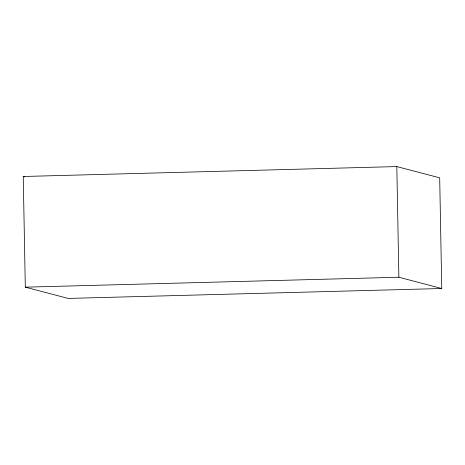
<?xml version="1.0" encoding="UTF-8"?>
<svg xmlns="http://www.w3.org/2000/svg" width="465" height="465" viewBox="0 0 465 465"><rect width="100%" height="100%" fill="white"/><g stroke="black" fill="none" stroke-linecap="round" stroke-linejoin="round"><path stroke-width="0.7" d="M23.25 176.491L396.819 166.575L439.692 177.833L441.75 288.509L68.181 298.425L25.308 287.167L23.25 176.491L24.633 176.857M25.308 287.167L398.877 277.245L441.75 288.509M396.819 166.575L398.877 277.245"/></g></svg>
